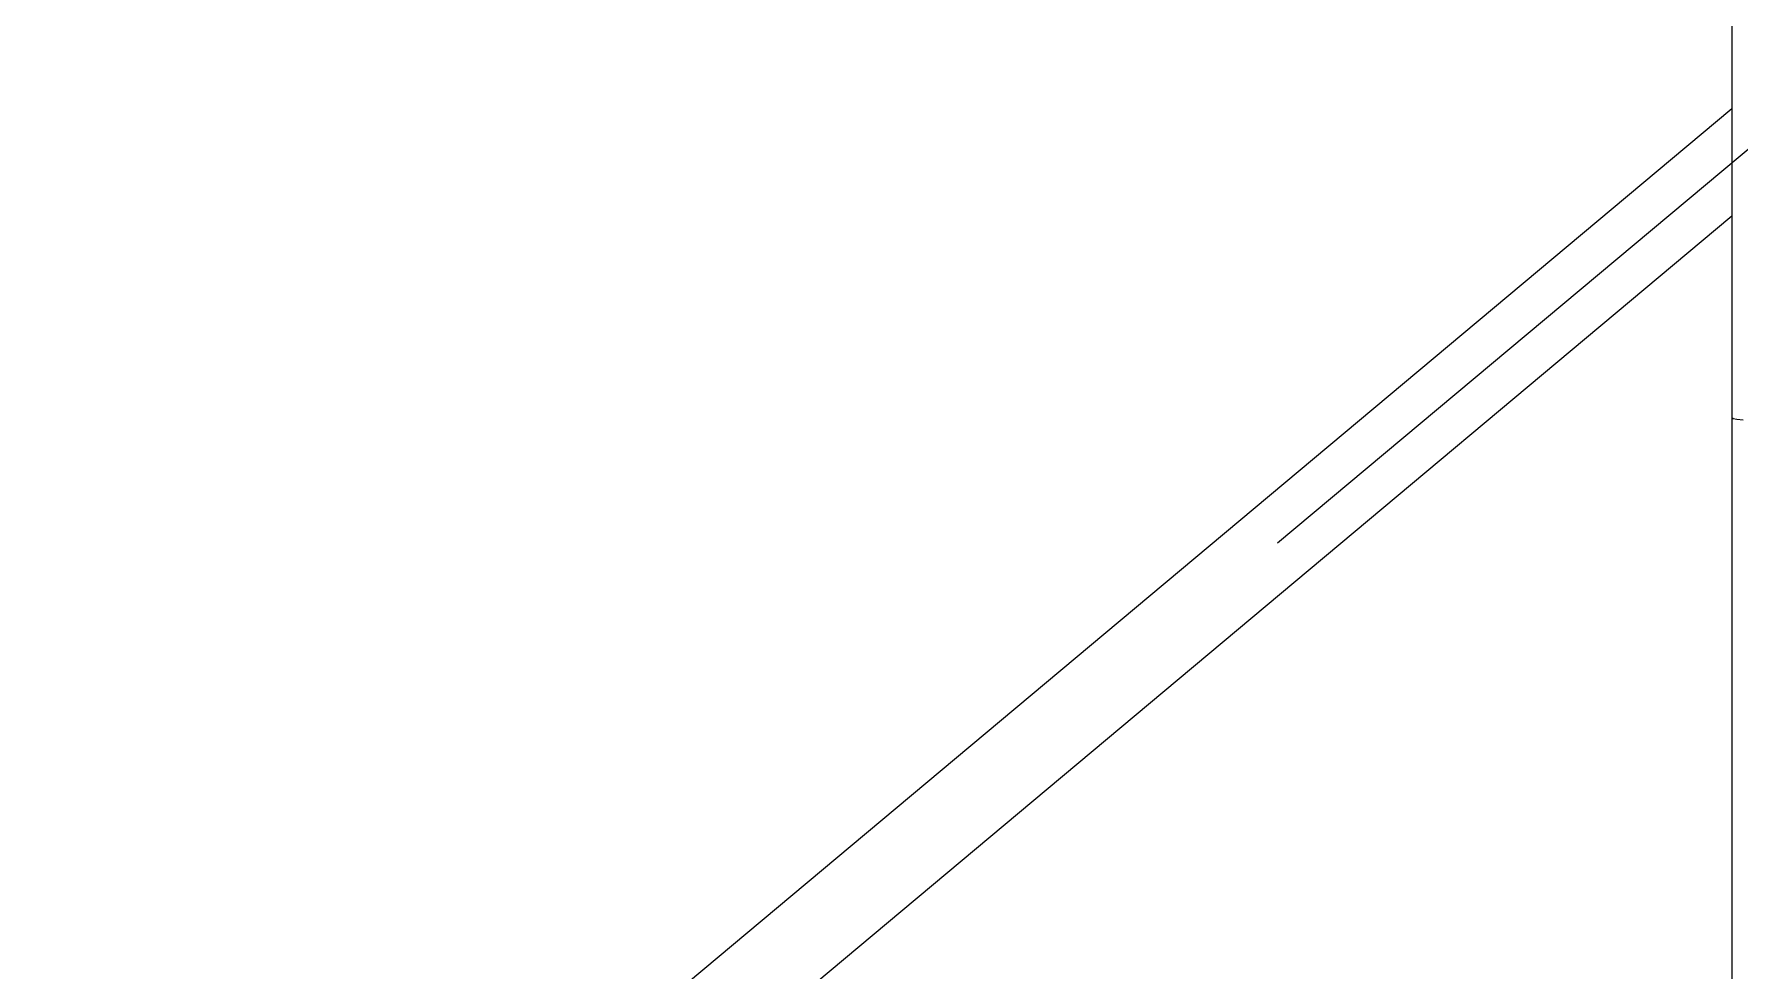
# Model space of a CAD drawing. Header units: millimetres. Extents: x 150209.93 to 150215.05, y 136675.65 to 136679.93.
# Drawn here: x 150211.1808 to 150211.2815, y 136677.3883 to 136677.4436 of the extents above; entities that cross this region are included whole.
import ezdxf

# ---------------------------------------------------------------- set-up
doc = ezdxf.new("R2010")
doc.units = ezdxf.units.MM
doc.header["$LTSCALE"] = 0.25
doc.linetypes.add('CENTER', pattern=[50.8, 31.75, -6.35, 6.35, -6.35])
doc.linetypes.add('XKITLINE00', pattern=[0])

# ---------------------------------------------------------------- blocks, each defined once
blk = doc.blocks.new('çatıı')
at = {"color": 8, "linetype": 'XKITLINE00'}
for p, q in [((11763.8, 10620.27), (11763.8, 8951.04)), ((11763.8, 9042.36), (10108.39, 7656.22)), ((11763.8, 9010.58), (10139.58, 7650.56)), ((11764.16, 8950.81), (11763.8, 8951.04)), ((11763.8, 8951.04), (11763.8, 7286.23)), ((11764.16, 8950.81), (11763.8, 8951.04)), ((11765.26, 8950.59), (11764.16, 8950.81)), ((11765.26, 8950.59), (11764.16, 8950.81)), ((11767.08, 8950.37), (11765.26, 8950.59))]:
    blk.add_line(p, q, dxfattribs=at)
at = {"color": 8, "linetype": 'CENTER'}
blk.add_line((10096.38, 7630.28), (11840, 9090.27), dxfattribs=at)

msp = doc.modelspace()

# ---------------------------------------------------------------- block references
at = {"xscale": 0.0002000170049888334, "yscale": 0.0002000170049888334, "zscale": 0.0002000170049888334}
msp.add_blockref('çatıı', (150208.92807, 136675.63059), dxfattribs=at)

doc.saveas('drawing.dxf')
